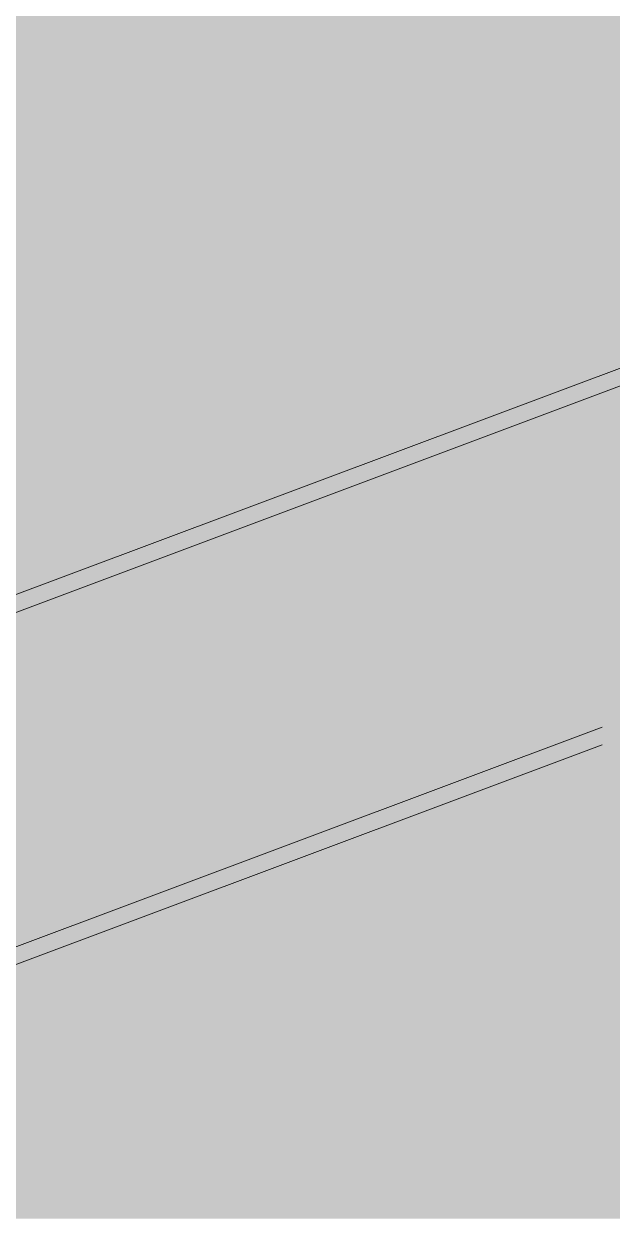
# Paper-space layout '03 3D Building and Roof' of a CAD drawing. Header units: millimetres. Extents: x 5 to 415, y 5 to 292.
# Drawn here: x 53.06 to 55.96, y 71.92 to 77.77 of the extents above; entities that cross this region are included whole.
import ezdxf

# ---------------------------------------------------------------- set-up
doc = ezdxf.new("R2010")
doc.units = ezdxf.units.MM
doc.layers.add('EXISTING', color=7, linetype='Continuous')
doc.layers.add('IMAGES', color=7, linetype='Continuous')

# ---------------------------------------------------------------- blocks, each defined once
blk = doc.blocks.new('SHEET_03')
at = {"layer": 'EXISTING', "color": 250, "lineweight": 9}
for p, q in [((47.2449, 72.7929), (60.4548, 77.7414)), ((47.4318, 72.7755), (60.4548, 77.654)), ((49.5504, 71.923), (55.9061, 74.3039)), ((49.675, 71.8823), (55.9061, 74.2165))]:
    blk.add_line(p, q, dxfattribs=at)
at = {"layer": 'IMAGES', "color": 7}
for points in [[(48.5416, 77.7143), (57.6238, 77.7143), (48.5416, 77.8857), (57.6238, 77.8857)], [(48.3702, 77.5429), (57.1097, 77.5429), (48.3702, 77.7143), (57.1097, 77.7143)], [(47.8561, 77.3714), (56.767, 77.3714), (47.8561, 77.5429), (56.767, 77.5429)], [(47.342, 77.2), (56.2529, 77.2), (47.342, 77.3714), (56.2529, 77.3714)], [(46.9993, 77.0286), (55.9102, 77.0286), (46.9993, 77.2), (55.9102, 77.2)], [(55.9102, 77.0286), (56.2529, 77.0286), (55.9102, 77.2), (56.2529, 77.2)], [(45.1143, 76.8571), (55.3961, 76.8571), (45.1143, 77.0286), (55.3961, 77.0286)], [(55.3961, 76.8571), (55.9102, 76.8571), (55.3961, 77.0286), (55.9102, 77.0286)], [(55.9102, 76.8571), (56.0816, 76.8571), (55.9102, 77.0286), (56.0816, 77.0286)], [(44.7716, 76.6857), (54.882, 76.6857), (44.7716, 76.8571), (54.882, 76.8571)], [(54.882, 76.6857), (55.0534, 76.6857), (54.882, 76.8571), (55.0534, 76.8571)], [(55.0534, 76.6857), (55.2247, 76.6857), (55.0534, 76.8571), (55.2247, 76.8571)], [(55.2247, 76.6857), (55.3961, 76.6857), (55.2247, 76.8571), (55.3961, 76.8571)], [(55.3961, 76.6857), (55.5675, 76.6857), (55.3961, 76.8571), (55.5675, 76.8571)], [(55.5675, 76.6857), (55.7388, 76.6857), (55.5675, 76.8571), (55.7388, 76.8571)], [(55.7388, 76.6857), (55.9102, 76.6857), (55.7388, 76.8571), (55.9102, 76.8571)], [(55.9102, 76.6857), (56.0816, 76.6857), (55.9102, 76.8571), (56.0816, 76.8571)], [(44.2575, 76.5143), (54.5393, 76.5143), (44.2575, 76.6857), (54.5393, 76.6857)], [(54.5393, 76.5143), (54.7106, 76.5143), (54.5393, 76.6857), (54.7106, 76.6857)], [(54.7106, 76.5143), (54.882, 76.5143), (54.7106, 76.6857), (54.882, 76.6857)], [(54.882, 76.5143), (55.2247, 76.5143), (54.882, 76.6857), (55.2247, 76.6857)], [(55.2247, 76.5143), (55.3961, 76.5143), (55.2247, 76.6857), (55.3961, 76.6857)], [(55.3961, 76.5143), (55.5675, 76.5143), (55.3961, 76.6857), (55.5675, 76.6857)], [(55.5675, 76.5143), (55.7388, 76.5143), (55.5675, 76.6857), (55.7388, 76.6857)], [(55.7388, 76.5143), (55.9102, 76.5143), (55.7388, 76.6857), (55.9102, 76.6857)], [(55.9102, 76.5143), (56.767, 76.5143), (55.9102, 76.6857), (56.767, 76.6857)], [(43.9148, 76.3429), (54.0252, 76.3429), (43.9148, 76.5143), (54.0252, 76.5143)], [(54.0252, 76.3429), (54.1966, 76.3429), (54.0252, 76.5143), (54.1966, 76.5143)], [(54.1966, 76.3429), (54.3679, 76.3429), (54.1966, 76.5143), (54.3679, 76.5143)], [(54.3679, 76.3429), (54.5393, 76.3429), (54.3679, 76.5143), (54.5393, 76.5143)], [(54.5393, 76.3429), (54.7106, 76.3429), (54.5393, 76.5143), (54.7106, 76.5143)], [(54.7106, 76.3429), (54.882, 76.3429), (54.7106, 76.5143), (54.882, 76.5143)], [(54.882, 76.3429), (55.0534, 76.3429), (54.882, 76.5143), (55.0534, 76.5143)], [(55.0534, 76.3429), (55.2247, 76.3429), (55.0534, 76.5143), (55.2247, 76.5143)], [(55.2247, 76.3429), (55.3961, 76.3429), (55.2247, 76.5143), (55.3961, 76.5143)], [(55.3961, 76.3429), (55.5675, 76.3429), (55.3961, 76.5143), (55.5675, 76.5143)], [(55.5675, 76.3429), (56.2529, 76.3429), (55.5675, 76.5143), (56.2529, 76.5143)], [(43.4007, 76.1714), (53.3397, 76.1714), (43.4007, 76.3429), (53.3397, 76.3429)], [(53.3397, 76.1714), (53.5111, 76.1714), (53.3397, 76.3429), (53.5111, 76.3429)], [(53.5111, 76.1714), (53.6825, 76.1714), (53.5111, 76.3429), (53.6825, 76.3429)], [(53.6825, 76.1714), (54.0252, 76.1714), (53.6825, 76.3429), (54.0252, 76.3429)], [(54.0252, 76.1714), (54.1966, 76.1714), (54.0252, 76.3429), (54.1966, 76.3429)], [(54.1966, 76.1714), (54.3679, 76.1714), (54.1966, 76.3429), (54.3679, 76.3429)], [(54.3679, 76.1714), (54.7106, 76.1714), (54.3679, 76.3429), (54.7106, 76.3429)], [(54.7106, 76.1714), (54.882, 76.1714), (54.7106, 76.3429), (54.882, 76.3429)], [(54.882, 76.1714), (55.0534, 76.1714), (54.882, 76.3429), (55.0534, 76.3429)], [(55.0534, 76.1714), (55.9102, 76.1714), (55.0534, 76.3429), (55.9102, 76.3429)], [(55.9102, 76.1714), (56.0816, 76.1714), (55.9102, 76.3429), (56.0816, 76.3429)], [(42.8866, 76), (53.1684, 76), (42.8866, 76.1714), (53.1684, 76.1714)], [(53.1684, 76), (53.3397, 76), (53.1684, 76.1714), (53.3397, 76.1714)], [(53.3397, 76), (53.6825, 76), (53.3397, 76.1714), (53.6825, 76.1714)], [(53.6825, 76), (53.8538, 76), (53.6825, 76.1714), (53.8538, 76.1714)], [(53.8538, 76), (54.1966, 76), (53.8538, 76.1714), (54.1966, 76.1714)], [(54.1966, 76), (54.3679, 76), (54.1966, 76.1714), (54.3679, 76.1714)], [(54.3679, 76), (54.7106, 76), (54.3679, 76.1714), (54.7106, 76.1714)], [(54.7106, 76), (55.3961, 76), (54.7106, 76.1714), (55.3961, 76.1714)], [(55.3961, 76), (55.5675, 76), (55.3961, 76.1714), (55.5675, 76.1714)], [(55.5675, 76), (55.7388, 76), (55.5675, 76.1714), (55.7388, 76.1714)], [(55.7388, 76), (55.9102, 76), (55.7388, 76.1714), (55.9102, 76.1714)], [(55.9102, 76), (56.0816, 76), (55.9102, 76.1714), (56.0816, 76.1714)], [(52.8257, 75.8286), (53.1684, 75.8286), (52.8257, 76), (53.1684, 76)], [(53.1684, 75.8286), (53.3397, 75.8286), (53.1684, 76), (53.3397, 76)], [(53.3397, 75.8286), (53.5111, 75.8286), (53.3397, 76), (53.5111, 76)], [(53.5111, 75.8286), (53.6825, 75.8286), (53.5111, 76), (53.6825, 76)], [(53.6825, 75.8286), (53.8538, 75.8286), (53.6825, 76), (53.8538, 76)], [(53.8538, 75.8286), (54.0252, 75.8286), (53.8538, 76), (54.0252, 76)], [(54.0252, 75.8286), (54.1966, 75.8286), (54.0252, 76), (54.1966, 76)], [(54.1966, 75.8286), (54.882, 75.8286), (54.1966, 76), (54.882, 76)], [(54.882, 75.8286), (55.2247, 75.8286), (54.882, 76), (55.2247, 76)], [(55.2247, 75.8286), (55.3961, 75.8286), (55.2247, 76), (55.3961, 76)], [(55.3961, 75.8286), (55.5675, 75.8286), (55.3961, 76), (55.5675, 76)], [(55.5675, 75.8286), (55.7388, 75.8286), (55.5675, 76), (55.7388, 76)], [(55.7388, 75.8286), (56.0816, 75.8286), (55.7388, 76), (56.0816, 76)], [(52.997, 75.6571), (53.1684, 75.6571), (52.997, 75.8286), (53.1684, 75.8286)], [(53.1684, 75.6571), (53.3397, 75.6571), (53.1684, 75.8286), (53.3397, 75.8286)], [(53.3397, 75.6571), (53.5111, 75.6571), (53.3397, 75.8286), (53.5111, 75.8286)], [(53.5111, 75.6571), (54.5393, 75.6571), (53.5111, 75.8286), (54.5393, 75.8286)], [(54.5393, 75.6571), (54.7106, 75.6571), (54.5393, 75.8286), (54.7106, 75.8286)], [(54.7106, 75.6571), (54.882, 75.6571), (54.7106, 75.8286), (54.882, 75.8286)], [(54.882, 75.6571), (55.0534, 75.6571), (54.882, 75.8286), (55.0534, 75.8286)], [(55.0534, 75.6571), (55.2247, 75.6571), (55.0534, 75.8286), (55.2247, 75.8286)], [(55.2247, 75.6571), (55.5675, 75.6571), (55.2247, 75.8286), (55.5675, 75.8286)], [(55.5675, 75.6571), (55.7388, 75.6571), (55.5675, 75.8286), (55.7388, 75.8286)], [(55.7388, 75.6571), (56.0816, 75.6571), (55.7388, 75.8286), (56.0816, 75.8286)], [(52.997, 75.4857), (53.1684, 75.4857), (52.997, 75.6571), (53.1684, 75.6571)], [(53.1684, 75.4857), (54.0252, 75.4857), (53.1684, 75.6571), (54.0252, 75.6571)], [(54.0252, 75.4857), (54.1966, 75.4857), (54.0252, 75.6571), (54.1966, 75.6571)], [(54.1966, 75.4857), (54.3679, 75.4857), (54.1966, 75.6571), (54.3679, 75.6571)], [(54.3679, 75.4857), (54.5393, 75.4857), (54.3679, 75.6571), (54.5393, 75.6571)], [(54.5393, 75.4857), (54.7106, 75.4857), (54.5393, 75.6571), (54.7106, 75.6571)], [(54.7106, 75.4857), (54.882, 75.4857), (54.7106, 75.6571), (54.882, 75.6571)], [(54.882, 75.4857), (55.0534, 75.4857), (54.882, 75.6571), (55.0534, 75.6571)], [(55.0534, 75.4857), (55.2247, 75.4857), (55.0534, 75.6571), (55.2247, 75.6571)], [(55.2247, 75.4857), (55.3961, 75.4857), (55.2247, 75.6571), (55.3961, 75.6571)], [(55.3961, 75.4857), (55.5675, 75.4857), (55.3961, 75.6571), (55.5675, 75.6571)], [(55.5675, 75.4857), (55.9102, 75.4857), (55.5675, 75.6571), (55.9102, 75.6571)], [(55.9102, 75.4857), (57.4525, 75.4857), (55.9102, 75.6571), (57.4525, 75.6571)], [(52.6543, 75.3143), (53.5111, 75.3143), (52.6543, 75.4857), (53.5111, 75.4857)], [(53.5111, 75.3143), (53.6825, 75.3143), (53.5111, 75.4857), (53.6825, 75.4857)], [(53.6825, 75.3143), (53.8538, 75.3143), (53.6825, 75.4857), (53.8538, 75.4857)], [(53.8538, 75.3143), (54.0252, 75.3143), (53.8538, 75.4857), (54.0252, 75.4857)], [(54.0252, 75.3143), (54.1966, 75.3143), (54.0252, 75.4857), (54.1966, 75.4857)], [(54.1966, 75.1429), (54.3679, 75.1429), (54.1966, 75.4857), (54.3679, 75.4857)], [(54.3679, 75.3143), (54.7106, 75.3143), (54.3679, 75.4857), (54.7106, 75.4857)], [(54.7106, 75.3143), (54.882, 75.3143), (54.7106, 75.4857), (54.882, 75.4857)], [(54.882, 75.3143), (55.0534, 75.3143), (54.882, 75.4857), (55.0534, 75.4857)], [(55.0534, 75.3143), (55.2247, 75.3143), (55.0534, 75.4857), (55.2247, 75.4857)], [(55.2247, 75.3143), (55.5675, 75.3143), (55.2247, 75.4857), (55.5675, 75.4857)], [(55.5675, 75.3143), (57.4525, 75.3143), (55.5675, 75.4857), (57.4525, 75.4857)], [(52.997, 75.1429), (53.1684, 75.1429), (52.997, 75.3143), (53.1684, 75.3143)], [(53.1684, 75.1429), (53.3397, 75.1429), (53.1684, 75.3143), (53.3397, 75.3143)], [(53.3397, 75.1429), (53.5111, 75.1429), (53.3397, 75.3143), (53.5111, 75.3143)], [(53.5111, 75.1429), (53.6825, 75.1429), (53.5111, 75.3143), (53.6825, 75.3143)], [(53.6825, 75.1429), (53.8538, 75.1429), (53.6825, 75.3143), (53.8538, 75.3143)], [(53.8538, 75.1429), (54.0252, 75.1429), (53.8538, 75.3143), (54.0252, 75.3143)], [(54.0252, 75.1429), (54.1966, 75.1429), (54.0252, 75.3143), (54.1966, 75.3143)], [(54.3679, 75.1429), (54.5393, 75.1429), (54.3679, 75.3143), (54.5393, 75.3143)], [(54.5393, 75.1429), (54.7106, 75.1429), (54.5393, 75.3143), (54.7106, 75.3143)], [(54.7106, 75.1429), (54.882, 75.1429), (54.7106, 75.3143), (54.882, 75.3143)], [(54.882, 75.1429), (56.9384, 75.1429), (54.882, 75.3143), (56.9384, 75.3143)], [(52.997, 74.9714), (53.1684, 74.9714), (52.997, 75.1429), (53.1684, 75.1429)], [(53.1684, 74.9714), (53.3397, 74.9714), (53.1684, 75.1429), (53.3397, 75.1429)], [(53.3397, 74.8), (53.5111, 74.8), (53.3397, 75.1429), (53.5111, 75.1429)], [(53.5111, 74.9714), (53.6825, 74.9714), (53.5111, 75.1429), (53.6825, 75.1429)], [(53.6825, 74.9714), (53.8538, 74.9714), (53.6825, 75.1429), (53.8538, 75.1429)], [(53.8538, 74.9714), (54.0252, 74.9714), (53.8538, 75.1429), (54.0252, 75.1429)], [(54.0252, 74.9714), (54.1966, 74.9714), (54.0252, 75.1429), (54.1966, 75.1429)], [(54.1966, 74.9714), (54.5393, 74.9714), (54.1966, 75.1429), (54.5393, 75.1429)], [(54.5393, 74.9714), (56.0816, 74.9714), (54.5393, 75.1429), (56.0816, 75.1429)], [(52.8257, 74.8), (53.3397, 74.8), (52.8257, 74.9714), (53.3397, 74.9714)], [(53.5111, 74.8), (53.6825, 74.8), (53.5111, 74.9714), (53.6825, 74.9714)], [(53.6825, 74.8), (53.8538, 74.8), (53.6825, 74.9714), (53.8538, 74.9714)], [(53.8538, 74.8), (54.0252, 74.8), (53.8538, 74.9714), (54.0252, 74.9714)], [(54.0252, 74.8), (55.9102, 74.8), (54.0252, 74.9714), (55.9102, 74.9714)], [(55.9102, 74.8), (56.0816, 74.8), (55.9102, 74.9714), (56.0816, 74.9714)], [(52.997, 74.6286), (53.1684, 74.6286), (52.997, 74.8), (53.1684, 74.8)], [(53.1684, 74.6286), (53.6825, 74.6286), (53.1684, 74.8), (53.6825, 74.8)], [(53.6825, 74.6286), (55.2247, 74.6286), (53.6825, 74.8), (55.2247, 74.8)], [(55.2247, 74.6286), (55.3961, 74.6286), (55.2247, 74.8), (55.3961, 74.8)], [(55.3961, 74.6286), (55.5675, 74.6286), (55.3961, 74.8), (55.5675, 74.8)], [(55.5675, 74.6286), (55.7388, 74.6286), (55.5675, 74.8), (55.7388, 74.8)], [(55.7388, 74.6286), (55.9102, 74.6286), (55.7388, 74.8), (55.9102, 74.8)], [(55.9102, 74.6286), (56.0816, 74.6286), (55.9102, 74.8), (56.0816, 74.8)], [(52.997, 74.4571), (53.1684, 74.4571), (52.997, 74.6286), (53.1684, 74.6286)], [(53.1684, 74.4571), (54.7106, 74.4571), (53.1684, 74.6286), (54.7106, 74.6286)], [(54.7106, 74.4571), (54.882, 74.4571), (54.7106, 74.6286), (54.882, 74.6286)], [(54.882, 74.4571), (55.0534, 74.4571), (54.882, 74.6286), (55.0534, 74.6286)], [(55.0534, 74.4571), (55.2247, 74.4571), (55.0534, 74.6286), (55.2247, 74.6286)], [(55.2247, 74.4571), (55.3961, 74.4571), (55.2247, 74.6286), (55.3961, 74.6286)], [(55.3961, 74.4571), (55.5675, 74.4571), (55.3961, 74.6286), (55.5675, 74.6286)], [(55.5675, 74.4571), (55.9102, 74.4571), (55.5675, 74.6286), (55.9102, 74.6286)], [(55.9102, 74.4571), (56.2529, 74.4571), (55.9102, 74.6286), (56.2529, 74.6286)], [(52.6543, 74.2857), (54.3679, 74.2857), (52.6543, 74.4571), (54.3679, 74.4571)], [(54.3679, 74.2857), (54.5393, 74.2857), (54.3679, 74.4571), (54.5393, 74.4571)], [(54.5393, 74.2857), (54.7106, 74.2857), (54.5393, 74.4571), (54.7106, 74.4571)], [(54.7106, 74.2857), (54.882, 74.2857), (54.7106, 74.4571), (54.882, 74.4571)], [(54.882, 74.2857), (55.2247, 74.2857), (54.882, 74.4571), (55.2247, 74.4571)], [(55.2247, 74.2857), (55.3961, 74.2857), (55.2247, 74.4571), (55.3961, 74.4571)], [(55.3961, 74.2857), (55.5675, 74.2857), (55.3961, 74.4571), (55.5675, 74.4571)], [(55.5675, 74.2857), (55.7388, 74.2857), (55.5675, 74.4571), (55.7388, 74.4571)], [(55.7388, 74.2857), (55.9102, 74.2857), (55.7388, 74.4571), (55.9102, 74.4571)], [(55.9102, 74.2857), (56.0816, 74.2857), (55.9102, 74.4571), (56.0816, 74.4571)], [(52.3116, 74.1143), (53.8538, 74.1143), (52.3116, 74.2857), (53.8538, 74.2857)], [(53.8538, 74.1143), (54.0252, 74.1143), (53.8538, 74.2857), (54.0252, 74.2857)], [(54.0252, 74.1143), (54.3679, 74.1143), (54.0252, 74.2857), (54.3679, 74.2857)], [(54.3679, 74.1143), (54.5393, 74.1143), (54.3679, 74.2857), (54.5393, 74.2857)], [(54.5393, 74.1143), (54.7106, 74.1143), (54.5393, 74.2857), (54.7106, 74.2857)], [(54.7106, 74.1143), (54.882, 74.1143), (54.7106, 74.2857), (54.882, 74.2857)], [(54.882, 74.1143), (55.0534, 74.1143), (54.882, 74.2857), (55.0534, 74.2857)], [(55.0534, 74.1143), (55.3961, 74.1143), (55.0534, 74.2857), (55.3961, 74.2857)], [(55.3961, 74.1143), (55.5675, 74.1143), (55.3961, 74.2857), (55.5675, 74.2857)], [(55.5675, 74.1143), (55.7388, 74.1143), (55.5675, 74.2857), (55.7388, 74.2857)], [(55.7388, 74.1143), (55.9102, 74.1143), (55.7388, 74.2857), (55.9102, 74.2857)], [(55.9102, 74.1143), (56.0816, 74.1143), (55.9102, 74.2857), (56.0816, 74.2857)], [(51.7975, 73.9429), (53.5111, 73.9429), (51.7975, 74.1143), (53.5111, 74.1143)], [(53.5111, 73.9429), (53.8538, 73.9429), (53.5111, 74.1143), (53.8538, 74.1143)], [(53.8538, 73.9429), (54.0252, 73.9429), (53.8538, 74.1143), (54.0252, 74.1143)], [(54.0252, 73.9429), (54.1966, 73.9429), (54.0252, 74.1143), (54.1966, 74.1143)], [(54.1966, 73.9429), (54.3679, 73.9429), (54.1966, 74.1143), (54.3679, 74.1143)], [(54.3679, 73.7714), (54.5393, 73.7714), (54.3679, 74.1143), (54.5393, 74.1143)], [(54.5393, 73.9429), (54.7106, 73.9429), (54.5393, 74.1143), (54.7106, 74.1143)], [(54.7106, 73.9429), (54.882, 73.9429), (54.7106, 74.1143), (54.882, 74.1143)], [(54.882, 73.9429), (55.0534, 73.9429), (54.882, 74.1143), (55.0534, 74.1143)], [(55.0534, 73.9429), (55.2247, 73.9429), (55.0534, 74.1143), (55.2247, 74.1143)], [(55.2247, 73.9429), (55.5675, 73.9429), (55.2247, 74.1143), (55.5675, 74.1143)], [(55.5675, 73.9429), (55.7388, 73.9429), (55.5675, 74.1143), (55.7388, 74.1143)], [(55.7388, 73.9429), (55.9102, 73.9429), (55.7388, 74.1143), (55.9102, 74.1143)], [(55.9102, 73.9429), (56.0816, 73.9429), (55.9102, 74.1143), (56.0816, 74.1143)], [(51.4547, 73.7714), (53.1684, 73.7714), (51.4547, 73.9429), (53.1684, 73.9429)], [(53.1684, 73.7714), (53.5111, 73.7714), (53.1684, 73.9429), (53.5111, 73.9429)], [(53.5111, 73.7714), (53.8538, 73.7714), (53.5111, 73.9429), (53.8538, 73.9429)], [(53.8538, 73.7714), (54.0252, 73.7714), (53.8538, 73.9429), (54.0252, 73.9429)], [(54.0252, 73.7714), (54.3679, 73.7714), (54.0252, 73.9429), (54.3679, 73.9429)], [(54.5393, 73.7714), (54.7106, 73.7714), (54.5393, 73.9429), (54.7106, 73.9429)], [(54.7106, 73.7714), (54.882, 73.7714), (54.7106, 73.9429), (54.882, 73.9429)], [(54.882, 73.7714), (55.0534, 73.7714), (54.882, 73.9429), (55.0534, 73.9429)], [(55.0534, 73.7714), (55.5675, 73.7714), (55.0534, 73.9429), (55.5675, 73.9429)], [(55.5675, 73.7714), (55.7388, 73.7714), (55.5675, 73.9429), (55.7388, 73.9429)], [(55.7388, 73.7714), (55.9102, 73.7714), (55.7388, 73.9429), (55.9102, 73.9429)], [(55.9102, 73.7714), (56.0816, 73.7714), (55.9102, 73.9429), (56.0816, 73.9429)], [(52.997, 73.6), (53.1684, 73.6), (52.997, 73.7714), (53.1684, 73.7714)], [(53.1684, 73.6), (53.3397, 73.6), (53.1684, 73.7714), (53.3397, 73.7714)], [(53.3397, 73.6), (53.5111, 73.6), (53.3397, 73.7714), (53.5111, 73.7714)], [(53.5111, 73.6), (53.6825, 73.6), (53.5111, 73.7714), (53.6825, 73.7714)], [(53.6825, 73.6), (53.8538, 73.6), (53.6825, 73.7714), (53.8538, 73.7714)], [(53.8538, 73.6), (54.0252, 73.6), (53.8538, 73.7714), (54.0252, 73.7714)], [(54.0252, 73.6), (54.1966, 73.6), (54.0252, 73.7714), (54.1966, 73.7714)], [(54.1966, 73.6), (54.3679, 73.6), (54.1966, 73.7714), (54.3679, 73.7714)], [(54.3679, 73.6), (54.5393, 73.6), (54.3679, 73.7714), (54.5393, 73.7714)], [(54.5393, 73.6), (54.7106, 73.6), (54.5393, 73.7714), (54.7106, 73.7714)], [(54.7106, 73.6), (54.882, 73.6), (54.7106, 73.7714), (54.882, 73.7714)], [(54.882, 73.6), (55.0534, 73.6), (54.882, 73.7714), (55.0534, 73.7714)], [(55.0534, 73.6), (55.2247, 73.6), (55.0534, 73.7714), (55.2247, 73.7714)], [(55.2247, 73.6), (55.3961, 73.6), (55.2247, 73.7714), (55.3961, 73.7714)], [(55.3961, 73.6), (55.5675, 73.6), (55.3961, 73.7714), (55.5675, 73.7714)], [(55.5675, 73.6), (55.9102, 73.6), (55.5675, 73.7714), (55.9102, 73.7714)], [(55.9102, 73.6), (56.0816, 73.6), (55.9102, 73.7714), (56.0816, 73.7714)], [(52.997, 73.4286), (53.1684, 73.4286), (52.997, 73.6), (53.1684, 73.6)], [(53.1684, 73.4286), (53.3397, 73.4286), (53.1684, 73.6), (53.3397, 73.6)], [(53.3397, 73.4286), (53.5111, 73.4286), (53.3397, 73.6), (53.5111, 73.6)], [(53.5111, 73.4286), (53.6825, 73.4286), (53.5111, 73.6), (53.6825, 73.6)], [(53.6825, 73.4286), (53.8538, 73.4286), (53.6825, 73.6), (53.8538, 73.6)], [(53.8538, 73.4286), (54.0252, 73.4286), (53.8538, 73.6), (54.0252, 73.6)], [(54.0252, 73.4286), (54.1966, 73.4286), (54.0252, 73.6), (54.1966, 73.6)], [(54.1966, 73.4286), (54.3679, 73.4286), (54.1966, 73.6), (54.3679, 73.6)], [(54.3679, 73.4286), (54.5393, 73.4286), (54.3679, 73.6), (54.5393, 73.6)], [(54.5393, 73.4286), (54.7106, 73.4286), (54.5393, 73.6), (54.7106, 73.6)], [(54.7106, 73.4286), (54.882, 73.4286), (54.7106, 73.6), (54.882, 73.6)], [(54.882, 73.4286), (56.0816, 73.4286), (54.882, 73.6), (56.0816, 73.6)], [(52.997, 73.2571), (53.1684, 73.2571), (52.997, 73.4286), (53.1684, 73.4286)], [(53.1684, 73.2571), (53.3397, 73.2571), (53.1684, 73.4286), (53.3397, 73.4286)], [(53.3397, 73.2571), (53.5111, 73.2571), (53.3397, 73.4286), (53.5111, 73.4286)], [(53.5111, 73.2571), (53.6825, 73.2571), (53.5111, 73.4286), (53.6825, 73.4286)], [(53.6825, 73.2571), (53.8538, 73.2571), (53.6825, 73.4286), (53.8538, 73.4286)], [(53.8538, 73.2571), (54.0252, 73.2571), (53.8538, 73.4286), (54.0252, 73.4286)], [(54.0252, 73.2571), (54.1966, 73.2571), (54.0252, 73.4286), (54.1966, 73.4286)], [(54.1966, 73.2571), (54.3679, 73.2571), (54.1966, 73.4286), (54.3679, 73.4286)], [(54.3679, 73.2571), (59.5088, 73.2571), (54.3679, 73.4286), (59.5088, 73.4286)], [(52.997, 73.0857), (53.3397, 73.0857), (52.997, 73.2571), (53.3397, 73.2571)], [(53.3397, 73.0857), (53.5111, 73.0857), (53.3397, 73.2571), (53.5111, 73.2571)], [(53.5111, 73.0857), (53.8538, 73.0857), (53.5111, 73.2571), (53.8538, 73.2571)], [(53.8538, 73.0857), (54.0252, 73.0857), (53.8538, 73.2571), (54.0252, 73.2571)], [(54.0252, 73.0857), (58.9947, 73.0857), (54.0252, 73.2571), (58.9947, 73.2571)], [(52.8257, 72.9143), (53.1684, 72.9143), (52.8257, 73.0857), (53.1684, 73.0857)], [(53.1684, 72.9143), (53.5111, 72.9143), (53.1684, 73.0857), (53.5111, 73.0857)], [(53.5111, 72.9143), (58.4806, 72.9143), (53.5111, 73.0857), (58.4806, 73.0857)], [(52.997, 72.7429), (53.1684, 72.7429), (52.997, 72.9143), (53.1684, 72.9143)], [(53.1684, 72.7429), (57.9665, 72.7429), (53.1684, 72.9143), (57.9665, 72.9143)], [(52.6543, 72.5714), (57.6238, 72.5714), (52.6543, 72.7429), (57.6238, 72.7429)], [(52.1402, 72.4), (57.1097, 72.4), (52.1402, 72.5714), (57.1097, 72.5714)], [(51.7975, 72.2286), (56.5956, 72.2286), (51.7975, 72.4), (56.5956, 72.4)], [(51.2834, 72.0571), (56.4243, 72.0571), (51.2834, 72.2286), (56.4243, 72.2286)], [(50.9407, 71.8857), (55.7388, 71.8857), (50.9407, 72.0571), (55.7388, 72.0571)], [(55.7388, 71.8857), (56.0816, 71.8857), (55.7388, 72.0571), (56.0816, 72.0571)]]:
    blk.add_solid(points, dxfattribs=at)

psp = doc.layouts.new('03 3D Building and Roof')

# ---------------------------------------------------------------- block references
psp.add_blockref('SHEET_03', (0, 0))

doc.saveas('drawing.dxf')
